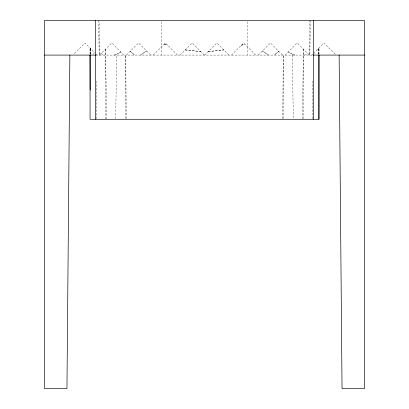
<?xml version="1.0" encoding="UTF-8"?>
<svg xmlns="http://www.w3.org/2000/svg" width="409" height="409" viewBox="0 0 409 409"><rect width="100%" height="100%" fill="white"/><g stroke="black" fill="none" stroke-linecap="round" stroke-linejoin="round"><path stroke-width="0.31" stroke-dasharray="2.04 1.53" d="M90.108 54.438L90.057 48.032L90.655 54.029M318.943 54.417L318.948 48.057L318.943 54.392M282.721 118.651L283.314 55.087L283.314 119.285M115.64 118.651L116.749 55.087M302.292 118.651L303.529 49.279M310.421 20.45L309.792 55.087L309.792 20.45M312.231 118.651L312.89 81.028M318.35 54.014L318.943 48.032L318.35 53.998M93.436 54.198L94.602 52.577L84.995 42.965L73.768 54.192M99.658 55.087L111.78 42.965L123.907 55.087M126.447 55.087L138.569 42.965L150.696 55.087M153.232 55.087L165.359 42.965L177.48 55.087M180.021 55.087L192.143 42.965L204.27 55.087M204.73 55.087L216.857 42.965L228.979 55.087M231.52 55.087L243.641 42.965L255.768 55.087M258.304 55.087L270.431 42.965L282.553 55.087M285.093 55.087L297.22 42.965L309.342 55.087M311.883 55.087L312.778 54.192M278.754 51.289L274.444 55.087L278.8 51.335M146.524 50.92L140.476 55.087L146.575 50.972M241.428 45.179L244.643 43.962M241.152 45.455L244.786 44.111M304.322 55.087L308.013 53.758M208.258 51.56L223.795 49.903M208.196 51.621L223.871 49.98M95.844 55.087L313.156 55.087M185.129 49.98L200.804 51.621M185.205 49.903L200.742 51.56M100.987 53.758L104.678 55.087M164.213 44.111L167.848 45.455M164.357 43.962L167.572 45.179M262.425 50.972L268.524 55.087L262.476 50.92M130.2 51.335L134.556 55.087L130.246 51.289M335.232 54.192L324.005 42.965L314.398 52.577L315.564 54.198M96.222 54.192L97.117 55.087M90.645 53.978L90.057 48.027L90.072 54.417M90.113 48.083L90.486 52.357M292.251 55.087L293.36 118.651M105.471 49.279L106.708 118.651M98.579 20.45L99.208 55.087L99.208 21.708M96.11 81.028L96.769 118.651M126.279 118.651L125.686 55.087L125.686 119.285M303.427 49.177L303.427 118.651M247.798 21.708L247.798 55.087M161.202 21.708L161.202 55.087M105.573 49.177L105.573 119.285M99.924 54.826L99.852 55.087L99.929 54.816M120.783 51.969L117.858 53.722L114.091 55.087L116.913 54.152L120.783 51.969M294.909 55.087L292.087 54.152L288.217 51.969L291.142 53.722L294.909 55.087M309.148 55.087L309.071 54.816L309.148 55.087"/><path stroke-width="0.61" d="M90.057 55.031L90.057 119.285L318.943 119.285L318.943 55.026L318.908 119.285M69.867 55.087L66.958 388.55L44.469 388.55L44.469 20.45L364.531 20.45L364.531 388.55L342.042 388.55L339.133 55.087M44.469 55.087L95.875 55.087M313.146 55.087L364.531 55.087M90.077 55.031L90.184 90.031M313.442 20.45L313.442 119.285M95.558 20.45L95.558 119.285"/></g></svg>
